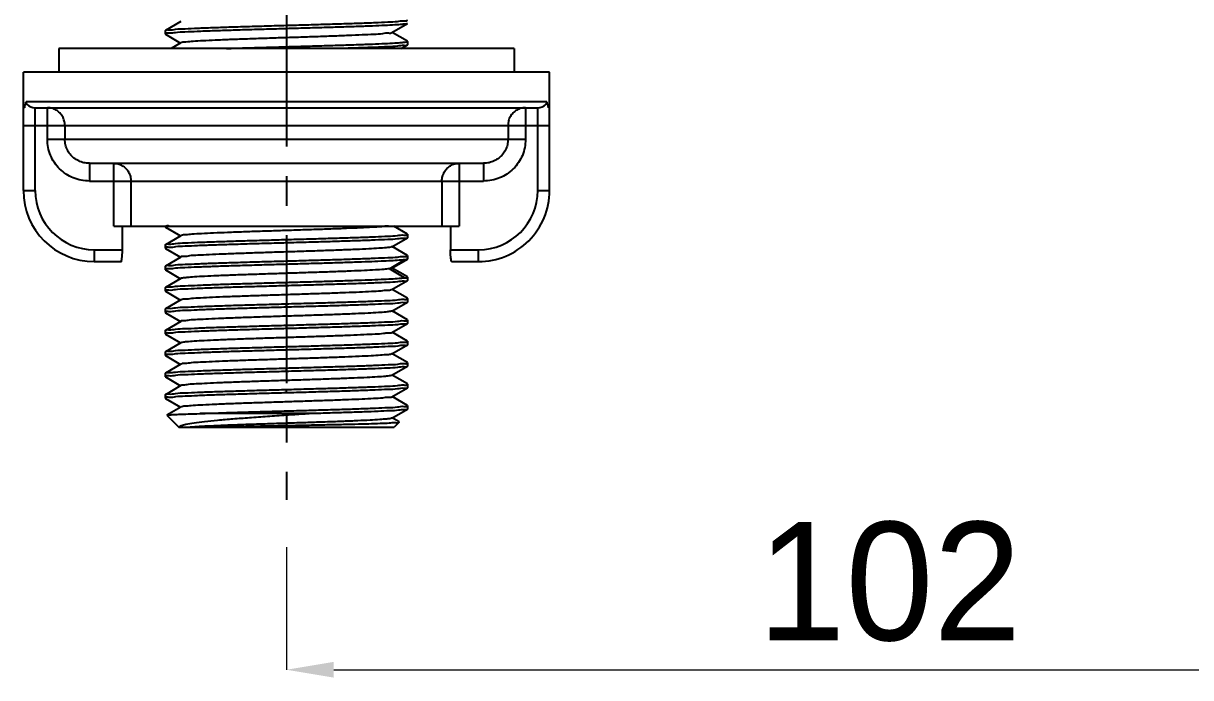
# Model space of a CAD drawing. Header units: millimetres. Extents: x 1091 to 1735, y 843 to 1297.
# Drawn here: x 1430.8 to 1529.5, y 1041.5 to 1096.8 of the extents above; entities that cross this region are included whole.
import ezdxf

# ---------------------------------------------------------------- set-up
doc = ezdxf.new("R2010")
doc.units = ezdxf.units.MM
doc.linetypes.add('CENTER', pattern=[2, 1.25, -0.25, 0.25, -0.25])
doc.layers.add('标注', color=1, linetype='Continuous')
doc.styles.add('Daelim Dimension', font='')
doc.styles.get('Daelim Dimension').set_extended_font_data('나눔고딕')
doc.dimstyles.new('DEFAULT', dxfattribs={"dimscale": 2, "dimtxt": 2, "dimasz": 2, "dimexe": 0, "dimexo": 2, "dimgap": 1, "dimtad": 1, "dimdec": 1, "dimzin": 9, "dimdsep": 46, "dimtxsty": 'Daelim Dimension', "dimcen": 0.5, "dimclrd": 252, "dimclre": 252, "dimclrt": 3, "dimadec": 1, "dimazin": 0, "dimtfac": 1, "dimtdec": 1, "dimtix": 1, "dimtmove": 0, "dimatfit": 3, "dimfxl": 1, "dimtolj": 1, "dimtzin": 1, "dimlwd": 9, "dimlwe": 9, "dimarcsym": 0})

# ---------------------------------------------------------------- blocks, each defined once
blk = doc.blocks.new('*D1')
at = {"color": 5, "lineweight": 9, "transparency": 16777216}
for p, q in [((1453.016914380864, 1052.561204477285), (1453.016914380864, 1042.197452219002)), ((1555.016914380865, 1052.561204477287), (1555.016914380865, 1042.197452219002)), ((1457.016914380864, 1042.197452219002), (1551.016914380865, 1042.197452219002))]:
    blk.add_line(p, q, dxfattribs=at)
at = {"color": 5, "transparency": 16777216}
for points in [[(1457.016914380864, 1042.864118885669), (1457.016914380864, 1041.530785552335), (1453.016914380864, 1042.197452219002)], [(1551.016914380865, 1042.864118885669), (1551.016914380865, 1041.530785552335), (1555.016914380865, 1042.197452219002)]]:
    blk.add_solid(points, dxfattribs=at)
at = {"layer": 'Defpoints', "color": 0, "transparency": 16777216}
for p in [(1453.016914380864, 1056.561204477285), (1555.016914380865, 1056.561204477287), (1555.016914380865, 1042.197452219002)]:
    blk.add_point(p, dxfattribs=at)
at = {"color": 7, "transparency": 16777216, "insert": (1504.016914380864, 1049.619483692536), "char_height": 10, "attachment_point": 5, "style": 'Daelim Dimension'}
blk.add_mtext('\\A1;102', dxfattribs=at)

msp = doc.modelspace()

# ---------------------------------------------------------------- linework, layer by layer
at = {"color": 9, "linetype": 'Continuous'}
for p, q in [((1444.098840995164, 1096.972200051361), (1442.779156412663, 1096.209196362761)), ((1461.935288129363, 1096.035058338761), (1463.254948996862, 1096.798013541861)), ((1463.266860524363, 1096.811679332361), (1463.254949297062, 1096.79779189796)), ((1442.766860525363, 1096.195359890161), (1442.779156038963, 1096.209467894961)), ((1442.766860524563, 1096.195356199761), (1442.766860524563, 1095.906681052061)), ((1442.766860524663, 1095.906682416661), (1442.778998689762, 1095.892659945261)), ((1442.778999152762, 1095.89299853906), (1444.070863087363, 1095.146084715261)), ((1453.016860524563, 1096.647783036061), (1453.016858560562, 1096.359252267261)), ((1463.254671046263, 1095.304401731761), (1461.963070485462, 1096.051122759461)), ((1444.098770103863, 1095.162221810461), (1443.279504139663, 1094.688518649861)), ((1453.016861506763, 1094.688518649861), (1453.016862559463, 1094.837782379361)), ((1462.736937078863, 1094.688518649861), (1463.254513915962, 1094.98773320786)), ((1463.266860520263, 1095.001672702161), (1463.254514181862, 1094.987540407661)), ((1463.266860515863, 1095.290344349761), (1463.254671052864, 1095.304406574061)), ((1463.266860524563, 1095.290356175661), (1463.266860524563, 1095.001681043361)), ((1442.766860524563, 1079.688518649861), (1442.766860524563, 1079.616681142361)), ((1442.766860535763, 1079.616694654461), (1442.779103367363, 1079.602599640061)), ((1442.779103791963, 1079.602908782361), (1444.070898734862, 1078.856031173361)), ((1463.254544613062, 1079.014417691361), (1462.088563991063, 1079.688518649861)), ((1463.266860524063, 1079.000353567961), (1463.254544698364, 1079.014479608061)), ((1463.266860524563, 1079.000356230161), (1463.266860524563, 1078.711681077861)), ((1442.766860534862, 1078.09536927626), (1442.779142459463, 1078.10946029036)), ((1442.766860524563, 1078.09535628606), (1442.766860524563, 1077.806681093461)), ((1444.098848604462, 1078.872193187561), (1442.779142849563, 1078.109176667861)), ((1453.016860524563, 1078.259254123861), (1453.016863276263, 1078.547783201461)), ((1461.935123107363, 1077.934825183661), (1463.254518441663, 1078.697641919761)), ((1463.266860524263, 1078.711683136561), (1463.254518578563, 1078.69754266256)), ((1442.766860524663, 1077.806682595661), (1442.778853071264, 1077.792744277861)), ((1444.098253042362, 1077.061962849661), (1442.778758423162, 1076.299118555561)), ((1442.778853101563, 1077.792766584761), (1444.070599177162, 1077.045973062461)), ((1463.254840164663, 1077.203989961261), (1461.962943327364, 1077.95091180176)), ((1463.266860524363, 1077.19035458386), (1463.254840598763, 1077.204308923961)), ((1463.266860524563, 1077.190356205161), (1463.266860524563, 1076.901682299761)), ((1442.766860524763, 1076.285354117161), (1442.778758261763, 1076.299237821861)), ((1442.766860524563, 1076.285356221061), (1442.766860524563, 1075.996681058861)), ((1453.016860524563, 1076.737784932661), (1453.016858730563, 1076.449254283861)), ((1461.720265702262, 1076.075711726361), (1463.004126868563, 1076.836467248961)), ((1461.935332211363, 1076.125101706861), (1461.720265702262, 1076.075711726361)), ((1463.004128533762, 1075.314860598961), (1461.720274827763, 1076.075611263961)), ((1461.935249480862, 1076.125053866861), (1463.254942706762, 1076.888030998561)), ((1463.254636310262, 1075.39441464106), (1461.963051831662, 1076.141129918061)), ((1463.254943036763, 1076.887787149661), (1463.004184711862, 1076.836449983761)), ((1463.266860466663, 1076.901642831861), (1463.254943036763, 1076.887787149661)), ((1442.766860525063, 1075.996683991061), (1442.778996702463, 1075.982661104461)), ((1444.098383374062, 1075.251971064261), (1442.778761430963, 1074.489042475161)), ((1442.778996703264, 1075.982661657761), (1444.070632444263, 1075.235924922061)), ((1461.935398477762, 1074.315072782961), (1463.254966461763, 1075.07796516186)), ((1463.266860462363, 1075.380331673361), (1463.254636333564, 1075.39443160986)), ((1463.266860498662, 1075.091660474161), (1463.254966682963, 1075.077801775961)), ((1463.266860524563, 1075.380354915061), (1463.266860524563, 1075.091680968261)), ((1442.766860525664, 1074.475360431461), (1442.778761164363, 1074.489239387761)), ((1442.766860524563, 1074.475356196561), (1442.766860524563, 1074.186681049061)), ((1442.766860524663, 1074.186682650861), (1442.778928860363, 1074.172700341161)), ((1442.778929315563, 1074.173034257461), (1444.070818101563, 1073.426111674061)), ((1453.016860524563, 1074.63925227356), (1453.016862249664, 1074.927777678561)), ((1463.254795366963, 1073.58433118516), (1461.963106666462, 1074.331094122061)), ((1444.098679980063, 1073.442222507861), (1442.779213560163, 1072.679357977061)), ((1453.016860524563, 1072.829254292861), (1453.016861999263, 1073.11778296476)), ((1461.934899065663, 1072.504827113161), (1463.254543922263, 1073.267806326561)), ((1463.266860519162, 1073.281671710661), (1463.254544264862, 1073.267557636261)), ((1463.266860518762, 1073.570346498761), (1463.254795372064, 1073.584334914461)), ((1463.266860524563, 1073.570356154561), (1463.266860524563, 1073.281681035861)), ((1442.766860524763, 1072.665358209861), (1442.779213363162, 1072.679500736961)), ((1442.766860524563, 1072.665356189561), (1442.766860524563, 1072.376681094061)), ((1442.766860524763, 1072.376679258261), (1442.779129421664, 1072.362584678661)), ((1442.779129461463, 1072.362613617461), (1444.070694108362, 1071.615904251761)), ((1463.254664501762, 1071.774082114261), (1461.962833089362, 1072.520979935861)), ((1444.098529602062, 1071.631999552161), (1442.778802937662, 1070.868998242961)), ((1453.016860524563, 1071.019252631961), (1453.016862904864, 1071.30778447476)), ((1461.935508700462, 1070.695070143961), (1463.254949639364, 1071.457880150161)), ((1463.266860522662, 1071.760361672661), (1463.254664951462, 1071.774410244261)), ((1463.266860523963, 1071.471684111761), (1463.254949758564, 1071.457792158761)), ((1463.266860524563, 1071.760356233961), (1463.266860524563, 1071.47168111366)), ((1442.766860524563, 1070.855355076861), (1442.778802577762, 1070.869263598561)), ((1442.766860524563, 1070.85535623226), (1442.766860524563, 1070.566681111961)), ((1442.766860525764, 1070.566676649861), (1442.778847952962, 1070.552747394161)), ((1442.778848363463, 1070.553049506261), (1444.070746081062, 1069.80613167796)), ((1463.254907493163, 1069.964226470161), (1461.963127577662, 1070.711039647561)), ((1444.098531285963, 1069.822197912061), (1442.779183490863, 1069.059414103561)), ((1453.016860524563, 1069.497783024661), (1453.016859982963, 1069.209250569561)), ((1461.935510939763, 1068.885030473461), (1463.254907196264, 1069.647811801761)), ((1463.266860430763, 1069.661720254061), (1463.254907256363, 1069.647767491161)), ((1463.266860508563, 1069.950372411061), (1463.254907552063, 1069.964269885761)), ((1463.266860524563, 1069.950356307661), (1463.266860524563, 1069.661681248061)), ((1442.766860525063, 1069.045353170661), (1442.779183395063, 1069.059483643661)), ((1442.766860524563, 1069.04535624956), (1442.766860524563, 1068.75668108116)), ((1442.766860524563, 1068.756682018261), (1442.778860942462, 1068.742739719861)), ((1442.778861349663, 1068.743039188261), (1444.070864534063, 1067.996059784161)), ((1463.254893675462, 1068.154240135561), (1461.963168217063, 1068.901022115361)), ((1463.266860431962, 1068.140395184861), (1463.254893726963, 1068.154278117561)), ((1463.266860524563, 1068.140356420561), (1463.266860524563, 1067.851681096261)), ((1442.766860524663, 1067.235354828161), (1442.779163058663, 1067.24947201426)), ((1442.766860524563, 1067.235356209961), (1442.766860524563, 1066.946681058361)), ((1444.098664005863, 1068.012134709561), (1442.779163374763, 1067.249242401161)), ((1453.016860524563, 1067.399251756061), (1453.016862068463, 1067.687788889761)), ((1461.935079882563, 1067.074930037161), (1463.254551808062, 1067.837808363861)), ((1463.266860522562, 1067.851686667261), (1463.254552147363, 1067.837561917861)), ((1442.766860525564, 1066.946676833461), (1442.779039932564, 1066.932636051961)), ((1442.779039937962, 1066.932640006961), (1444.070508915463, 1066.185995991461)), ((1444.098661950864, 1066.202274896661), (1442.779173512362, 1065.439410738761)), ((1463.254939052363, 1066.344054947361), (1461.962916479662, 1067.091026504261)), ((1463.266860524363, 1066.330357561361), (1463.254939318763, 1066.344251525361)), ((1463.266860524563, 1066.330356225161), (1463.266860524563, 1066.041681082861)), ((1442.766860528263, 1065.425348352261), (1442.779173419763, 1065.439477956561)), ((1442.766860524563, 1065.425356190561), (1442.766860524563, 1065.13668097036)), ((1453.016860524563, 1065.589250936961), (1453.016860671763, 1065.877790915661)), ((1461.935420097963, 1065.265112562761), (1463.254953280562, 1066.02799018416)), ((1463.254791644163, 1064.534031834661), (1461.962857115562, 1065.280977220561)), ((1463.266860524363, 1066.041682561661), (1463.254953546063, 1066.027794115461)), ((1442.766860551963, 1065.13665986776), (1442.779042220663, 1065.122634696961)), ((1442.779042662363, 1065.122957178461), (1444.070720619263, 1064.376149866761)), ((1444.098329568663, 1064.392113566761), (1442.911573025763, 1063.706001860361)), ((1461.935000065563, 1063.45474803976), (1463.254525451462, 1064.217638481761)), ((1463.266860500363, 1064.231661107061), (1463.254525578062, 1064.217546673261)), ((1463.266860512563, 1064.52037014586), (1463.254792059862, 1064.534336712961)), ((1463.266860524563, 1064.520356256261), (1463.266860524563, 1064.231680929861)), ((1442.908414682762, 1063.696964491661), (1443.916856212463, 1062.688522961861)), ((1442.908417195563, 1063.696961978861), (1442.911612629763, 1063.705962279161)), ((1455.113286020163, 1063.838518649861), (1445.691750700163, 1063.838518649861)), ((1462.547910238263, 1063.132729419461), (1461.963001161662, 1063.470939214661)), ((1443.917108226263, 1062.688518649861), (1462.116713009763, 1062.688518649861)), ((1462.551620647764, 1063.123278773061), (1462.116860524563, 1062.688518649861)), ((1462.551614006662, 1063.123272138061), (1462.548035734264, 1063.132854836761))]:
    msp.add_line(p, q, dxfattribs=at)
at = {"color": 7, "linetype": 'Continuous'}
for p, q in [((1433.766860524563, 1094.688518649861), (1433.766860524563, 1092.688518649861)), ((1472.266701503063, 1094.688518649861), (1433.767019545963, 1094.688518649861)), ((1472.266860524463, 1094.688518649861), (1472.266860524463, 1092.688518649861)), ((1430.766860524563, 1082.688518649861), (1430.766860524563, 1092.688518649861)), ((1475.266860524563, 1092.688518649861), (1430.766860524563, 1092.688518649861)), ((1475.266860524563, 1082.688518649861), (1475.266860524563, 1092.688518649861)), ((1475.037696559962, 1090.188480280761), (1430.996038591263, 1090.188518649861)), ((1430.766860524563, 1089.688518649861), (1430.848132550163, 1089.688518649861)), ((1430.848132550163, 1089.688518649861), (1430.848132550163, 1089.665503369761)), ((1431.766860484964, 1082.688518649861), (1431.766860524563, 1089.688518649861)), ((1431.766860524563, 1089.688518649861), (1474.266860524563, 1089.688518649861)), ((1432.800777817963, 1086.988518648761), (1432.800777784663, 1089.688518649861)), ((1473.232943231163, 1089.688518649861), (1473.232943230863, 1086.98851865786)), ((1474.266860533063, 1082.688518649861), (1474.266860524563, 1089.688518649861)), ((1475.185588495764, 1089.688518649861), (1475.266860524563, 1089.688518649861)), ((1475.185588495764, 1089.688518649861), (1475.185588492962, 1089.665503371561)), ((1430.766860524563, 1088.188518649561), (1475.266860524563, 1088.188518649861)), ((1434.280003381863, 1088.188518649561), (1434.280003381863, 1086.988528145461)), ((1471.753717702264, 1088.188518649561), (1471.753717702264, 1086.988561370261)), ((1473.232943230963, 1086.98851865786), (1432.800777817963, 1086.988518650161)), ((1436.360349923463, 1084.98851864986), (1436.360330440762, 1083.488518650161)), ((1436.360349923463, 1084.98851864986), (1469.673350612763, 1084.98851864986)), ((1438.407274630362, 1079.688518649861), (1438.407274401863, 1084.98851864986)), ((1467.626446692862, 1084.98851864986), (1467.626446418762, 1079.688518649861)), ((1469.673350612763, 1084.98851864986), (1469.673390775164, 1083.48851864986)), ((1436.360330440762, 1083.488518650561), (1469.673391011363, 1083.488518649361)), ((1439.868233219764, 1083.48851864986), (1439.868233219764, 1079.688518649861)), ((1466.165487935462, 1083.488518649561), (1466.165487935462, 1079.688518649861)), ((1430.766860524563, 1082.688518649861), (1431.766860524563, 1082.688518649861)), ((1474.266860524563, 1082.688518649861), (1475.266860524563, 1082.688518649861)), ((1438.407274630362, 1079.688518649861), (1467.626446418762, 1079.688518649861)), ((1439.146388290262, 1077.688518641061), (1439.146388290262, 1079.688518649861)), ((1466.887332758762, 1079.688518649861), (1466.887332758762, 1077.688518634461)), ((1436.766860524563, 1077.688518649861), (1436.766860524563, 1076.688518649861)), ((1436.766860524563, 1077.688518641061), (1439.146388290262, 1077.688518641061)), ((1466.887332758762, 1077.688518634461), (1469.266860524563, 1077.688518610361)), ((1469.266860524563, 1076.688518649861), (1469.266860524563, 1077.688518649861)), ((1436.766860524563, 1076.688518649861), (1439.045819045763, 1076.688518649861)), ((1466.987902003264, 1076.688518649861), (1469.266860524363, 1076.688518649861))]:
    msp.add_line(p, q, dxfattribs=at)
for centre, radius, start, end in [((1431.468716783263, 1090.188946016461), 0.4726832849, 180.0518033113685, 204.6596689192069), ((1431.766860524563, 1090.688518649861), 1, 227.1125725256629, 270), ((1474.266860524563, 1090.688518649861), 1, 270, 312.8874274743371), ((1471.477639552762, 1089.332922837161), 3.6614152928, 11.1262908489863, 13.51313724473301), ((1432.885899674263, 1090.280070810561), 2.1284238279, 196.1366805329592, 196.7827150877039), ((1433.858086283762, 1089.312939926961), 3.0305317123, 172.9095004391953, 173.3192437932184), ((1472.169922492963, 1089.31227232616), 3.0362828641, 6.6807282783591, 7.089695096805616), ((1473.148835034462, 1090.27977185586), 2.1273670161, 343.2171107694216, 343.8634662571608), ((1436.766860524563, 1082.688518649861), 6, 180, 270), ((1436.766860524563, 1082.688518649861), 5.0000000395, 180, 270), ((1469.266860524563, 1082.688518649861), 6, 269.9999999989578, 0), ((1469.266860524563, 1082.688518649861), 5.0000000395, 270, 0)]:
    msp.add_arc(centre, radius, start, end, dxfattribs=at)
at = {"color": 9, "linetype": 'Continuous'}
for points, start_tangent, end_tangent in [([(1453.016860524563, 1096.647783036061), (1454.692737070163, 1096.695170751761), (1456.327856616962, 1096.742608210561), (1457.872682694263, 1096.790028672061), (1459.277581206662, 1096.837139105561), (1460.524913692162, 1096.884643285061), (1461.581895713163, 1096.932829468461), (1462.398284182063, 1096.980910392461), (1462.948205954362, 1097.028337965461), (1463.230291898562, 1097.076014747461), (1463.233759501163, 1097.101210516261)], (0.9995999554274702, 0.02828301803909574), (0.02625108097480098, 0.9996553809926971)), ([(1463.252433001163, 1096.802258805461), (1463.156426713463, 1096.769356124961), (1462.796155616963, 1096.72404131536), (1462.189837417663, 1096.678438868861), (1461.353406331563, 1096.632801557461), (1460.301000712363, 1096.586876792161), (1459.075341743362, 1096.541353233961), (1457.706149617062, 1096.496063931361), (1456.203159755663, 1096.450239422261), (1454.627873659363, 1096.404644991261), (1453.016860524563, 1096.359252267261)], (-0.8712702881596839, -0.490803509533236), (-0.9996123107870132, -0.0278429187235792)), ([(1453.016858560562, 1096.359252267261), (1451.331039664763, 1096.311589462361), (1449.685153224863, 1096.263810427361), (1448.137016596963, 1096.216242635161), (1446.733090667163, 1096.169078698661), (1445.477714072163, 1096.121107368961), (1444.431318805964, 1096.073155618561), (1443.626578893963, 1096.025507552061), (1443.080191979463, 1095.978092505061), (1442.801817313562, 1095.930479568161), (1442.799686645563, 1095.907142035461)], (-0.9996123077092945, -0.02784302921915707), (0.01400024475298491, -0.9999019917706219)), ([(1442.800700150763, 1096.206674146961), (1442.803204325562, 1096.219622544061), (1443.084702884163, 1096.267282571361), (1443.633181660463, 1096.31464447786), (1444.442101498563, 1096.362384833561), (1445.495512947463, 1096.410519713061), (1446.747140295263, 1096.45825376946), (1448.154271902863, 1096.505467202761), (1449.699117657362, 1096.552906077761), (1451.338142433563, 1096.60045818156), (1453.016860524563, 1096.647783036061)], (0.1285989689519353, 0.9916966800309958), (0.9995999554274609, 0.0282830180394176)), ([(1461.918972130162, 1096.036369362961), (1461.917747170662, 1096.026965351261), (1461.660394849763, 1095.977606574961), (1461.150687245362, 1095.92833762486), (1460.396689180463, 1095.87866771376), (1459.423697934662, 1095.828980545561), (1458.263039546063, 1095.779408627361), (1456.953093231462, 1095.730022624761), (1455.531770671663, 1095.680787658561), (1454.039721854464, 1095.631626123361), (1452.517782754463, 1095.582461415861), (1451.007965736263, 1095.53322260496), (1449.552938659062, 1095.48384200166), (1448.201427969563, 1095.434549480061), (1446.991646148662, 1095.385294639261), (1445.949711228762, 1095.335625651261), (1445.118215515864, 1095.286035518161), (1444.520825307963, 1095.236450445161), (1444.175038079563, 1095.187164600461), (1444.104592199262, 1095.15347918416)], (-0.0768019079191324, -0.9970463715093603), (-0.8300974966520804, -0.5576182798760723)), ([(1447.947042521364, 1094.688685242661), (1448.150262637962, 1094.695339300761), (1449.695930534262, 1094.742811085361), (1451.336055432462, 1094.79039923146), (1453.016860524563, 1094.837782379361)], (0.9994556165307606, 0.03299197758724084), (0.9995982617876016, 0.02834281269044595)), ([(1453.016862559463, 1094.837782379361), (1454.623879017763, 1094.883209168661), (1456.195731130263, 1094.928693854461), (1457.698448430262, 1094.97449613666), (1459.070891545463, 1095.019873135361), (1460.294775478263, 1095.065303422961), (1461.348150349862, 1095.11122279856), (1462.187783758763, 1095.156984684861), (1462.796351775063, 1095.202734942961), (1463.156465192363, 1095.248038804761), (1463.265363373862, 1095.291214786861)], (0.9995982585416301, 0.02834292716958886), (0.5026228955956497, 0.8645057691091742)), ([(1463.233436839464, 1094.989776840761), (1463.231432434164, 1094.977722833461), (1462.950120807563, 1094.929880432761), (1462.400929407163, 1094.882420011061), (1461.587979460662, 1094.834465849561), (1460.533189366362, 1094.786310086961), (1459.280267954163, 1094.738559241561), (1457.874599241862, 1094.691415360161), (1457.780257284863, 1094.688368497261)], (-0.1055137274940148, -0.9944178464359532), (-0.9994833640748277, -0.0321403941740833)), ([(1443.084434662663, 1079.688781205961), (1442.803366295664, 1079.641001618161), (1442.799971124562, 1079.61589367016)], (-0.9951828371756257, 0.09803632281492543), (-0.02418410680966837, -0.9997075217171363)), ([(1461.650264756262, 1079.677994991661), (1461.605432780463, 1079.680860428661), (1461.060905259362, 1079.631520997961), (1460.279993671063, 1079.582086015461), (1459.283989114763, 1079.532594113461), (1458.103250766564, 1079.483087127661), (1456.773692510563, 1079.433614161861), (1455.335938595962, 1079.384227259261), (1453.834102324863, 1079.334957864261), (1452.310302310563, 1079.285756154761), (1450.806937750163, 1079.236549705761), (1449.376213139763, 1079.187629428361), (1448.044994145462, 1079.13852227686), (1446.846507143964, 1079.088882668761), (1445.829486453163, 1079.03920180456), (1445.026537364763, 1078.989551190761), (1444.465265496963, 1078.94046882876), (1444.151582418562, 1078.89141053906), (1444.109824298162, 1078.86055654246)], (-0.9976703488763973, 0.0682193152475727), (-0.7262916950601832, -0.6873866260603314)), ([(1453.016863276263, 1078.547783201461), (1454.699372503662, 1078.595359362561), (1456.340739780664, 1078.642991066161), (1457.885268120662, 1078.690430426761), (1459.288741492662, 1078.737535527561), (1460.542261864962, 1078.785360479461), (1461.595524057664, 1078.833528024961), (1462.403267952162, 1078.881258652961), (1462.950171839664, 1078.928561217861), (1463.230914055662, 1078.976222960061), (1463.233937112963, 1079.000801191461)], (0.999600417141635, 0.0282666950715748), (0.01359464554619917, 0.9999075885362975)), ([(1453.016860524563, 1078.259254123861), (1451.337749718162, 1078.211773075461), (1449.698817145263, 1078.164220528661), (1448.155171482363, 1078.116821142161), (1446.751108162563, 1078.069719437161), (1445.501959964363, 1078.02211130546), (1444.446197002163, 1077.97391970736), (1443.632522980762, 1077.925923235661), (1443.084636559762, 1077.878599748961), (1442.802956726263, 1077.830864708061), (1442.799911983163, 1077.806215898061)], (-0.9995979716719374, -0.0283530426823815), (-0.01411892584572833, -0.9999003229987291)), ([(1442.800533982763, 1078.107343500461), (1442.802449753962, 1078.119369353461), (1443.082575633063, 1078.167039831561), (1443.630940425362, 1078.214487970261), (1444.446944354063, 1078.26263307396), (1445.504758313163, 1078.310901910961), (1446.754439204563, 1078.35851306836), (1448.161102451164, 1078.405685139861), (1449.706981086863, 1078.453139525261), (1451.342805764663, 1078.500591463261), (1453.016860524563, 1078.547783201461)], (0.09847365762312758, 0.9951396579145678), (0.9996004215195675, 0.02826654025350527)), ([(1463.233304817064, 1078.699528792761), (1463.231502786662, 1078.687746266761), (1462.950908823762, 1078.639970224061), (1462.403229025263, 1078.592580937161), (1461.588689176962, 1078.544502152861), (1460.531910895162, 1078.49625704236), (1459.283152014662, 1078.448661781461), (1457.875961469962, 1078.401458996461), (1456.330668352662, 1078.354013587461), (1454.692534407462, 1078.306493748861), (1453.016860524563, 1078.259254123861)], (-0.09321695512161197, -0.995645820198054), (-0.9995979716721336, -0.02835304267546309)), ([(1461.932952720362, 1077.938908653661), (1461.833350803563, 1077.904593779161), (1461.460463779763, 1077.855355947261), (1460.843411741563, 1077.806191195561), (1459.991253503863, 1077.756673779161), (1458.933092959363, 1077.707106104261), (1457.699710205963, 1077.657539381061), (1456.332791828663, 1077.60812934256), (1454.875594456763, 1077.558951232961), (1453.350598488563, 1077.50933417626), (1451.814715217164, 1077.459677454261), (1450.316397512462, 1077.410090708161), (1448.900378410162, 1077.360596088761), (1447.605747274663, 1077.311096356061), (1446.472868393162, 1077.261734829261), (1445.530826137563, 1077.212280745261), (1444.805316210164, 1077.162599589961), (1444.324694803863, 1077.112995325061), (1444.100649206862, 1077.063385437861), (1444.100805413863, 1077.062927719161)], (-0.8731382789887608, -0.4874726102711258), (0.3286585660764612, -0.9444488058886857)), ([(1453.016860524563, 1076.737784932661), (1454.695808949863, 1076.78524953036), (1456.334704889362, 1076.832816235161), (1457.878453794062, 1076.880211507761), (1459.282533776362, 1076.927315340861), (1460.531497712163, 1076.97491507726), (1461.587312833264, 1077.023106769861), (1462.401171262863, 1077.071112188461), (1462.949112019563, 1077.118440689861), (1463.230773823263, 1077.166175774161), (1463.233806958463, 1077.190809980061)], (0.9996125070975382, 0.02783586991947572), (0.01377621406786737, 0.9999051034603015)), ([(1453.016858730563, 1076.449254283861), (1451.333349452863, 1076.401647858861), (1449.690754782863, 1076.353980969361), (1448.145524593062, 1076.306513069361), (1446.742149405763, 1076.259401264861), (1445.487669160264, 1076.21151982946), (1444.435693882664, 1076.163380681061), (1443.629636638163, 1076.115721573161), (1443.082930039463, 1076.068405509261), (1442.802664814564, 1076.020766498261), (1442.799747869963, 1075.99633940796)], (-0.9995979450339476, -0.02835398179990496), (-0.01047710427453076, -0.999945113636754)), ([(1442.800401089163, 1076.297244364561), (1442.802239852862, 1076.309298342261), (1443.082870923362, 1076.357073776561), (1443.630523582063, 1076.404458569361), (1444.444911361362, 1076.452528972461), (1445.501636616063, 1076.500773100061), (1446.750508782462, 1076.548373123661), (1448.157733626463, 1076.595579051061), (1449.702937372763, 1076.64301474996), (1451.341079430363, 1076.690551249061), (1453.016860524563, 1076.737784932661)], (0.09171882778588891, 0.9957849449703396), (0.9996125070975929, 0.02783586991752118)), ([(1461.720273710863, 1076.075711750261), (1461.249631434162, 1076.026360530861), (1460.536745460063, 1075.976894144361), (1459.604316791063, 1075.927536674561), (1458.486691791762, 1075.878465998361), (1457.197244686263, 1075.828925383261), (1455.786002656663, 1075.779422564761), (1454.291760470163, 1075.729879008861), (1452.765587954263, 1075.680520242661), (1451.249700269263, 1075.631251293861), (1449.773563916764, 1075.581581374661), (1448.393288603963, 1075.531894208761), (1447.152973789863, 1075.482322292361), (1446.089186584264, 1075.432936287561), (1445.231404535163, 1075.383701315861), (1444.600442169263, 1075.334539774861), (1444.214909144162, 1075.285375063761), (1444.098814432363, 1075.250932856761)], (-0.9899175536904548, -0.1416447559760173), (-0.8815854564332639, -0.4720244517028264)), ([(1463.004184711862, 1076.836449983761), (1462.550222276362, 1076.793326780261), (1461.883156111163, 1076.750257006461), (1461.018956632362, 1076.707228259161), (1459.967530712363, 1076.663848621761), (1458.777347044862, 1076.621101498661), (1457.456937418262, 1076.578242504761), (1456.036525666962, 1076.535322188861), (1454.545685289263, 1076.492313008961), (1453.016860524563, 1076.449254283861)], (-0.9924298156128448, -0.1228131144571091), (-0.9995979478967736, -0.02835388087298263)), ([(1463.233024174664, 1075.080629846761), (1463.230460359263, 1075.067395918461), (1462.948899486364, 1075.019741646761), (1462.398480242864, 1074.972248909361), (1461.582601039463, 1074.92419040086), (1460.525027628862, 1074.87597291656), (1459.272923524862, 1074.828298861361), (1457.867651574963, 1074.781192154461), (1456.320457792362, 1074.733715894761), (1454.689723434363, 1074.686402970361), (1453.016860524563, 1074.63925227356)], (-0.1278281495082696, -0.9917963320124205), (-0.9996127465528912, -0.02782726952083471)), ([(1453.016862249664, 1074.927777678561), (1454.548781744362, 1074.971067583061), (1456.040167446262, 1075.014110401461), (1457.458469598963, 1075.056963192561), (1458.781344559463, 1075.099912907961), (1459.971459719663, 1075.142674652161), (1461.020728668363, 1075.185980354461), (1461.885660999363, 1075.229079887461), (1462.551688411063, 1075.272104269661), (1463.004186183863, 1075.314878068561)], (0.9996125965333726, 0.02783265800833325), (0.9921378704433348, 0.1251496944948923)), ([(1463.004186183863, 1075.314878068561), (1463.245592048362, 1075.361791626061), (1463.242831595764, 1075.370285524161)], (0.9924297641021137, 0.122813530704981), (-0.3857314225778159, 0.92261111506208)), ([(1453.016860524563, 1074.63925227356), (1451.331142722663, 1074.591592584061), (1449.685428938662, 1074.543818512861), (1448.137436384262, 1074.496256087061), (1446.733534675662, 1074.44909448296), (1445.478049481163, 1074.401121301561), (1444.431156953664, 1074.353147273461), (1443.626700400063, 1074.305516057961), (1443.080354314463, 1074.258111116761), (1442.801875008663, 1074.21049920406), (1442.799689424162, 1074.187083780761)], (-0.9996127465527755, -0.02782726952499634), (0.01221789202314542, -0.9999253587715989)), ([(1442.800687993563, 1074.486371279261), (1442.803288876763, 1074.49965075506), (1443.084840030263, 1074.547298171261), (1443.633508502964, 1074.594667329461), (1444.441865981163, 1074.642372749461), (1445.494646709463, 1074.690483868961), (1446.746453224262, 1074.738229151761), (1448.153526273363, 1074.785444741561), (1449.698462078662, 1074.832881836661), (1451.337757053263, 1074.88045665656), (1453.016860524563, 1074.927777678561)], (0.1296987739010864, 0.9915534418520038), (0.9996125992359607, 0.02783256094445239)), ([(1461.924107617263, 1074.326945738061), (1461.884084060262, 1074.29635649886), (1461.571968905063, 1074.247082051361), (1461.007503550463, 1074.19765578126), (1460.209897271863, 1074.148298570261), (1459.203902955563, 1074.09903927396), (1458.019158481663, 1074.049858595161), (1456.689547055262, 1074.00068324816), (1455.250647060464, 1073.951438062661), (1453.743332195363, 1073.90207691556), (1452.210839530962, 1073.852592155861), (1450.702047208962, 1073.803111248661), (1449.267296315663, 1073.753829104161), (1447.935915630263, 1073.704322787761), (1446.753477343263, 1073.654767770161), (1445.757321468963, 1073.605298325861), (1444.976780516763, 1073.555990301961), (1444.434803025164, 1073.507049572461), (1444.137419902463, 1073.457583508361), (1444.114443789963, 1073.431117760961)], (-0.7161025853115269, -0.6979950481988731), (-0.5751095502896773, -0.8180764054570973)), ([(1442.800661893363, 1072.676637730561), (1442.803226879263, 1072.689630048561), (1443.084392106962, 1072.737247178161), (1443.634253574362, 1072.784719493261), (1444.442499159164, 1072.832405140861), (1445.491039679764, 1072.880334735361), (1446.743264498563, 1072.92811590266), (1448.150617263163, 1072.97535058306), (1449.696183484064, 1073.022818729961), (1451.336179417663, 1073.070402511761), (1453.016860524563, 1073.11778296476)], (0.13230912835143, 0.9912085020594229), (0.9995977660330791, 0.02836029163597406)), ([(1463.233388716564, 1073.26988972946), (1463.231300438563, 1073.257678206061), (1462.949842756463, 1073.209848776561), (1462.400387908162, 1073.16238217816), (1461.587028740263, 1073.114417131461), (1460.531859653563, 1073.066255126661), (1459.278949795163, 1073.01851246856), (1457.873395685363, 1072.971376832261), (1456.330182781162, 1072.923999749861), (1454.694971833063, 1072.876562122461), (1453.016860524563, 1072.829254292861)], (-0.1095717952779674, -0.9939788839203595), (-0.9995992333385543, -0.02830852714244387)), ([(1453.016861999263, 1073.11778296476), (1454.689432289164, 1073.165078327661), (1456.318382484763, 1073.21232608736), (1457.864339357363, 1073.25976251556), (1459.269834292963, 1073.306864214861), (1460.517719890864, 1073.354346477361), (1461.575624619963, 1073.402508882661), (1462.393504148063, 1073.450577358861), (1462.946347256964, 1073.498127112361), (1463.229995602763, 1073.545916482561), (1463.233921424964, 1073.571642818861)], (0.9995977636792049, 0.02836037460141075), (0.03932461986210397, 0.9992264879759248)), ([(1453.016860524563, 1072.829254292861), (1451.331071059563, 1072.781583845461), (1449.684689037163, 1072.733800233661), (1448.136480317063, 1072.686224297161), (1446.732869157964, 1072.639071125361), (1445.479661939363, 1072.591187859361), (1444.435481989763, 1072.543369937861), (1443.626484157563, 1072.495500962761), (1443.079477741763, 1072.44801044726), (1442.801469044263, 1072.400360697261), (1442.799680442463, 1072.377511647561)], (-0.9995992333387352, -0.0283085271360547), (0.02535416893955936, -0.9996785313876578)), ([(1461.934971953964, 1072.505132655861), (1461.814077440463, 1072.470891871961), (1461.425148502663, 1072.421971585261), (1460.792331306363, 1072.372864446561), (1459.922990166864, 1072.323224845861), (1458.848503820363, 1072.273543989161), (1457.601708195863, 1072.223893380961), (1456.235365446862, 1072.17481101366), (1454.776809124963, 1072.125752728761), (1453.261207691963, 1072.076505517361), (1451.737826040964, 1072.027232264861), (1450.250669647963, 1071.977919528761), (1448.842962740063, 1071.928566029561), (1447.557834080664, 1071.879207429361), (1446.437840042563, 1071.830126645461), (1445.502510654363, 1071.78066628846), (1444.786845855363, 1071.731125693761), (1444.314007723163, 1071.681579190961), (1444.098437461363, 1071.632138484961)], (-0.8823172177902335, -0.4706552105213556), (0.3649255392919279, -0.9310367075322518)), ([(1442.800462625662, 1070.866791099461), (1442.802703454463, 1070.879454696661), (1443.083108668963, 1070.927100838161), (1443.633284839563, 1070.97465182296), (1444.444882669762, 1071.02252757406), (1445.489745215963, 1071.070281176161), (1446.739046651962, 1071.117965691361), (1448.146099988864, 1071.165207368561), (1449.692868581663, 1071.212716881261), (1451.334504718463, 1071.260361018861), (1453.016860524563, 1071.30778447476)], (0.1134137013232951, 0.9935478510631235), (0.9996113917285839, 0.02787589507878833)), ([(1463.233800259164, 1071.459231081861), (1463.232401056862, 1071.448052794261), (1462.952282782263, 1071.400127120661), (1462.404922777963, 1071.352699323761), (1461.594100124963, 1071.304779789461), (1460.541119975263, 1071.256638076761), (1459.288554352762, 1071.208853835261), (1457.882122003064, 1071.161653976461), (1456.342780872162, 1071.114378915961), (1454.700719482563, 1071.066716711961), (1453.016860524563, 1071.019252631961)], (-0.06787887908466321, -0.9976935690752996), (-0.999611988114312, -0.02785450085987795)), ([(1453.016862904864, 1071.30778447476), (1454.693553404064, 1071.35518584596), (1456.328360101162, 1071.402627420461), (1457.872398651963, 1071.45001815776), (1459.279294643463, 1071.49720017756), (1460.528348500964, 1071.544785106861), (1461.583228806262, 1071.59289768986), (1462.397434725962, 1071.640851249061), (1462.948334152162, 1071.688352287561), (1463.231185082662, 1071.736314482261), (1463.234065893662, 1071.760692305561)], (0.9996113879938063, 0.02787602900515257), (0.01008141244680011, 0.9999491812702671)), ([(1453.016860524563, 1071.019252631961), (1451.334122933263, 1070.971679058661), (1449.688869155563, 1070.923919961461), (1448.140344765963, 1070.876349163461), (1446.736496894263, 1070.829199786361), (1445.487835808662, 1070.781526802961), (1444.439552060663, 1070.733579003861), (1443.626881980162, 1070.685528730561), (1443.079447148462, 1070.638006948061), (1442.801303461263, 1070.590303943861), (1442.799700132563, 1070.567717765261)], (-0.9996119881143455, -0.02785450085867264), (0.03168712135830813, -0.999497837086216)), ([(1461.933494717963, 1070.694364763161), (1461.710788193462, 1070.64443289786), (1461.232772630262, 1070.594938276561), (1460.511919110364, 1070.545438543161), (1459.574033761362, 1070.496077019461), (1458.441111538062, 1070.446622932161), (1457.142942884063, 1070.396941778861), (1455.724425477163, 1070.347337512061), (1454.225631135763, 1070.297727618661), (1452.705231442663, 1070.24856898586), (1451.189722364062, 1070.199279797461), (1449.720270524463, 1070.149733831261), (1448.349960028363, 1070.100254814961), (1447.119150014163, 1070.050883712061), (1446.063953524862, 1070.001625704061), (1445.211482424763, 1069.95241316676), (1444.586733487263, 1069.903169132161), (1444.206567379063, 1069.85383103286), (1444.100047879863, 1069.819199329061)], (0.3461617916939756, -0.9381748312394746), (-0.8773254463813975, -0.4798958857207274)), ([(1453.016859982963, 1069.209250569561), (1451.338873847264, 1069.161814145761), (1449.697013161163, 1069.114162142861), (1448.149960625463, 1069.066656224461), (1446.746249003963, 1069.019546421161), (1445.501252180163, 1068.97208208856), (1444.446707206163, 1068.923945912261), (1443.631576802663, 1068.875857169461), (1443.082929149663, 1068.828405230961), (1442.802397752962, 1068.780676575261), (1442.799881368262, 1068.75674153706)], (-0.9996113596181394, -0.02787704651456083), (0.0018024562159214, -0.9999983755744755)), ([(1442.800313390962, 1069.057316165361), (1442.802265676462, 1069.069306977561), (1443.081961402862, 1069.116969889561), (1443.631282643862, 1069.164511790761), (1444.445446049463, 1069.212556583261), (1445.493714748963, 1069.260445401961), (1446.739608058263, 1069.307985772861), (1448.147094075762, 1069.355238229561), (1449.695612351662, 1069.402801466461), (1451.337824453463, 1069.450449929461), (1453.016860524563, 1069.497783024661)], (0.1020428055877206, 0.9947800087596185), (0.9995984738543, 0.02833533250474186)), ([(1453.016860524563, 1069.497783024661), (1454.699258248063, 1069.545357634361), (1456.342665673762, 1069.593047827861), (1457.884420377862, 1069.640403248461), (1459.292265758163, 1069.687660715661), (1460.542307309862, 1069.735362336261), (1461.593890916763, 1069.783444193461), (1462.403717333263, 1069.831290112161), (1462.951196528263, 1069.87867816046), (1463.232219298863, 1069.926665713161), (1463.234037075862, 1069.949588026361)], (0.999598473854219, 0.02833533250760245), (-0.02389027566640562, 0.9997145866338968)), ([(1463.237763550163, 1069.645556225161), (1463.238264847063, 1069.640157919061), (1462.968046417963, 1069.59195190736), (1462.426513526363, 1069.544220295261), (1461.620685350562, 1069.49614931506), (1460.570902101662, 1069.447873615561), (1459.322258040363, 1069.400053265361), (1457.911314661163, 1069.352587235361), (1456.358528642163, 1069.304846606261), (1454.706018200962, 1069.256867956061), (1453.016860524563, 1069.209250569561)], (0.1279243831578205, -0.9917839241456231), (-0.9996113604678185, -0.02787701604686224)), ([(1461.924967728462, 1068.896909102961), (1461.880333115763, 1068.865330391961), (1461.558723749163, 1068.81562312096), (1460.983546575862, 1068.765924481861), (1460.173991983663, 1068.716356314661), (1459.158060258963, 1068.666989784161), (1457.965401940862, 1068.617768454561), (1456.630932624962, 1068.568609723361), (1455.190815569063, 1068.519442686161), (1453.686220263463, 1068.470227227661), (1452.161981944762, 1068.421005771561), (1450.668140793162, 1068.371974801761), (1449.235128512164, 1068.322682978861), (1447.907207852962, 1068.273189829461), (1446.729439910963, 1068.223678786161), (1445.737786539863, 1068.174207087861), (1444.964635232163, 1068.125091026761), (1444.422735102363, 1068.075627295661), (1444.132464858963, 1068.026081802261), (1444.115785505662, 1068.002347345961)], (-0.7379139875586997, -0.6748947673268916), (-0.4963377185623232, -0.8681295232465881)), ([(1453.016862068463, 1067.687788889761), (1454.705257079063, 1067.735528938961), (1456.358485094462, 1067.783517672661), (1457.912473655664, 1067.83130016736), (1459.324038559663, 1067.878791784061), (1460.570966418463, 1067.926551418561), (1461.619074345262, 1067.974741160961), (1462.425068032964, 1068.022793030161), (1462.967339294662, 1068.070544140861), (1463.238237577963, 1068.118822834161), (1463.236063624162, 1068.133243298761)], (0.9995983302466829, 0.02834039816310798), (-0.2262085527394507, 0.9740788934514099)), ([(1453.016860524563, 1067.399251756061), (1451.338719945462, 1067.351801321361), (1449.699150605663, 1067.304230115161), (1448.155025560863, 1067.256816464661), (1446.750861549762, 1067.209710779161), (1445.503124847262, 1067.162159343661), (1444.448378800363, 1067.114031426261), (1443.634310998662, 1067.066048260961), (1443.085495878564, 1067.018697308961), (1442.803022223262, 1066.97088661916), (1442.799974615263, 1066.946208169461)], (-0.9995988586330716, -0.02832175523269295), (-0.01415159176521809, -0.999899861211367)), ([(1442.800284133263, 1067.24764209056), (1442.801963360163, 1067.25920451716), (1443.081783306162, 1067.306949577461), (1443.630460542963, 1067.354454198161), (1444.446139916462, 1067.402592026261), (1445.500702104363, 1067.450734460761), (1446.744315171263, 1067.498153164661), (1448.151364688663, 1067.545374320161), (1449.700093544863, 1067.592935477261), (1451.341458444063, 1067.640551797061), (1453.016860524563, 1067.687788889761)], (0.0863163474277138, 0.9962677793478711), (0.9995983327094549, 0.02834031129818743)), ([(1463.233366399963, 1067.839354451161), (1463.231717007363, 1067.827818939061), (1462.951090594062, 1067.779991082461), (1462.402732784363, 1067.732546057261), (1461.587301410063, 1067.684431106361), (1460.530810214562, 1067.636211635061), (1459.283124370464, 1067.58866072286), (1457.876212872262, 1067.541467038261), (1456.330642915263, 1067.494013244961), (1454.692070375764, 1067.446479684761), (1453.016860524563, 1067.399251756061)], (-0.0843090959810928, -0.9964396501217978), (-0.9995988586330083, -0.02832175523492392)), ([(1461.936914699263, 1067.071663631761), (1461.795349704563, 1067.037522005361), (1461.382498194563, 1066.987969340061), (1460.722865226563, 1066.938369396861), (1459.834726527064, 1066.88877655426), (1458.749774476164, 1066.839361055461), (1457.501286532562, 1066.79013239396), (1456.109664256062, 1066.740473325761), (1454.625626859362, 1066.690785156761), (1453.096497833763, 1066.641189726161), (1451.568516217263, 1066.591702839461), (1450.082833690063, 1066.542205975461), (1448.686830134664, 1066.492836146361), (1447.415228431164, 1066.443347318961), (1446.303761601562, 1066.393654182761), (1445.393623535663, 1066.344044055961), (1444.708767931662, 1066.294473789261), (1444.272629491362, 1066.245338403861), (1444.090960000563, 1066.208197851561)], (-0.872560155661829, -0.4885066783078867), (-0.610090964496731, -0.7923313795625215)), ([(1453.016860671763, 1065.877790915661), (1454.694783757562, 1065.925227889561), (1456.334204401562, 1065.972797250861), (1457.878563086564, 1066.020216340461), (1459.282584434262, 1066.067316823761), (1460.529940359963, 1066.114850841061), (1461.585033156663, 1066.162990045861), (1462.399531045863, 1066.210997483661), (1462.948350139562, 1066.258354195961), (1463.230673698662, 1066.306142252361), (1463.233750826662, 1066.330854974461)], (0.9996017090664469, 0.028220971482903), (0.01502148939563614, 0.999887171062984)), ([(1453.016860524563, 1065.589250936961), (1451.336006232062, 1065.541733497661), (1449.693815498663, 1065.494066549061), (1448.150967279463, 1065.446688487361), (1446.744961639164, 1065.39950099916), (1445.495519452062, 1065.351844872561), (1444.442820952463, 1065.303746579661), (1443.631578136963, 1065.255857345461), (1443.083736373362, 1065.208497229361), (1442.802007032663, 1065.160544048861), (1442.799913364062, 1065.137161635361)], (-0.999612050475707, -0.02785226281207495), (0.01517903423972966, -0.9998847918233127)), ([(1442.800349382163, 1065.437716208461), (1442.801974050364, 1065.449208154761), (1443.082776108763, 1065.497062840061), (1443.631211149062, 1065.544506831261), (1444.446362479762, 1065.592603264361), (1445.502679778563, 1065.640816106561), (1446.750868284663, 1065.688386196161), (1448.157563215263, 1065.735572339061), (1449.702585705363, 1065.783008289761), (1451.341200851662, 1065.830546951061), (1453.016860524563, 1065.877790915661)], (0.08290922153944685, 0.9965571037244795), (0.9996017093005145, 0.0282209631921002)), ([(1461.918417430562, 1065.267452140961), (1461.916285931463, 1065.256416345061), (1461.655480099663, 1065.207024199361), (1461.142782599363, 1065.15776743976), (1460.388048344962, 1065.108222410161), (1459.414832576763, 1065.058620401261), (1458.254547473663, 1065.009121073961), (1456.945612036362, 1064.959805660961), (1455.531831623662, 1064.910841883361), (1454.037843400963, 1064.86161788236), (1452.508545052363, 1064.812216516661), (1450.995033007162, 1064.762848347061), (1449.543791327663, 1064.713576313061), (1448.195275280762, 1064.664369604061), (1446.986819499663, 1064.615138797961), (1445.951915915462, 1064.565800651161), (1445.121651013063, 1064.516329322161), (1444.522857303363, 1064.466728296961), (1444.175385515263, 1064.41731339836), (1444.104221784962, 1064.383352710561)], (-0.1327252895663322, -0.9911528628367742), (-0.8291141578738213, -0.5590793442912947)), ([(1463.233477116562, 1066.029615140061), (1463.231777904762, 1066.017839665561), (1462.952093905263, 1065.970105576961), (1462.403403313763, 1065.922593075761), (1461.587786500564, 1065.874455781161), (1460.533813202962, 1065.826335675961), (1459.290478552064, 1065.77892248316), (1457.883380667362, 1065.731694294861), (1456.334296324563, 1065.684126679961), (1454.692534474363, 1065.636483332861), (1453.016860524563, 1065.589250936961)], (-0.08448859851593472, -0.9964244460674444), (-0.9996120504758679, -0.02785226280629718)), ([(1453.016860524563, 1064.067766468561), (1454.704053049863, 1064.115487485461), (1456.348614075963, 1064.16322792036), (1457.897395949063, 1064.210816670261), (1459.303364806763, 1064.25805585636), (1460.558216935764, 1064.306021753361), (1461.601981037063, 1064.353859902061), (1462.407011718263, 1064.401520496361), (1462.955502409164, 1064.449171393961), (1463.233152472163, 1064.49698735216), (1463.234401480063, 1064.518948193361)], (0.9996110473506087, 0.0278882415117756), (-0.04376562991743198, 0.9990418257700379)), ([(1463.246481943962, 1064.214771870061), (1463.246845501264, 1064.213675293561), (1463.006934721663, 1064.166668051361), (1462.505948810363, 1064.119984012861), (1461.752952247563, 1064.073119375961), (1460.765623564262, 1064.026099090561), (1459.584912980863, 1063.97954021126), (1458.228023252562, 1063.932818832761), (1456.718156153763, 1063.885607455361), (1455.113286020163, 1063.838518649861)], (0.3261100297489614, -0.9453318192556155), (-0.99959442059615, -0.02847796188366074)), ([(1442.914518354762, 1063.700654810061), (1443.001268147263, 1063.725359299461), (1443.335010416263, 1063.753553051561), (1443.905679657862, 1063.781964815561), (1444.693149054262, 1063.810126499561), (1445.691750700163, 1063.838518649861)], (0.8771482154110883, 0.4802197499074178), (0.99966283488115, 0.02596568037588143)), ([(1453.016860524563, 1063.698128618161), (1451.407921182662, 1063.587967917261), (1449.885443824463, 1063.478519592661), (1448.486601879663, 1063.369967835461), (1447.185457972063, 1063.256711351861), (1446.082173408163, 1063.144748290661), (1445.200782246864, 1063.033791378461), (1444.517967117162, 1062.917114684061), (1444.103356349864, 1062.801862884161), (1443.953296194362, 1062.688527971861)], (-0.9976974111929191, -0.06782238346554595), (-0.1845890260556673, -0.9828157973190196)), ([(1461.929469633163, 1063.46368649446), (1461.857636620763, 1063.429775587861), (1461.509183297163, 1063.380340338561), (1460.912589860063, 1063.330937334161), (1460.083854627862, 1063.281553101961), (1459.048620946663, 1063.232169168961), (1457.835012568963, 1063.18274275656), (1456.477727159663, 1063.133233498161), (1455.025589335364, 1063.083958525861), (1453.510490474463, 1063.034549331361), (1451.974825015262, 1062.984936057261), (1450.472247548463, 1062.935402852861), (1449.045218314562, 1062.885889751461), (1447.748929531262, 1062.83691252366), (1446.597969299662, 1062.787654502361), (1445.631419621462, 1062.73819529816), (1444.879905428562, 1062.688570876461)], (-0.8317046682599454, -0.555218285717081), (-0.9969672886535683, -0.07782175373732368)), ([(1445.691750700163, 1063.838518649861), (1446.921179037863, 1063.884385820761), (1448.304807381962, 1063.930253771661), (1449.807659895463, 1063.976120070861), (1451.391709172663, 1064.021991730361), (1453.016860524563, 1064.067766468561)], (0.9991919901292297, 0.04019162675968235), (0.999611047350736, 0.02788824150721609)), ([(1455.113286020163, 1063.838518649861), (1454.416117842163, 1063.79198310126), (1453.716201341663, 1063.745107515761), (1453.016860524563, 1063.698128618161)], (-0.99779657949409, -0.06634746377891332), (-0.9976974111926042, -0.06782238347017774)), ([(1446.426866189063, 1062.688518649861), (1447.511183574662, 1062.718191345361), (1448.749764919562, 1062.747897394461), (1450.103121676063, 1062.777487813061), (1451.535215185464, 1062.80693395546), (1453.016860524563, 1062.836332350161)], (0.999564421417732, 0.02951215742426889), (0.9998078231067727, 0.01960400098185165)), ([(1453.016860524563, 1062.836332350161), (1454.559359419363, 1062.86691744476), (1456.074745534162, 1062.897539645161), (1457.510085042562, 1062.92806509916), (1458.814138845164, 1062.958270417361), (1459.973714931762, 1062.988558412261), (1460.950918058262, 1063.018998025261), (1461.715194834263, 1063.049440202661), (1462.240897422263, 1063.079837415061), (1462.513182301063, 1063.110012844761), (1462.525234121663, 1063.133154989961)], (0.9998078231068136, 0.01960400097976752), (0.3508245015879844, 0.9364412256439496))]:
    msp.add_spline(points, degree=3, dxfattribs=dict(at, start_tangent=start_tangent, end_tangent=end_tangent))
at = {"color": 7, "linetype": 'Continuous'}
for points, start_tangent, end_tangent in [([(1430.963635626063, 1090.039571856661), (1430.916409275863, 1089.981963013661), (1430.877857897463, 1089.854972384161), (1430.850730807862, 1089.687019465561)], (-0.9225969045318799, -0.3857654102536843), (-0.1234874999226502, -0.9923461278016122)), ([(1430.963635626063, 1090.039571856661), (1430.973773850862, 1090.089674956961), (1430.984529805462, 1090.139185672361), (1430.996038591263, 1090.188518649861)], (0.193908591689012, 0.9810196012665516), (0.233583537735118, 0.972336737400756)), ([(1431.039137481662, 1089.991727098861), (1431.018825295863, 1090.001976222561), (1430.993383368762, 1090.017411480061), (1430.963639200963, 1090.03953332226)], (-0.9078110515308714, 0.4193794161835006), (-0.7757772841315158, 0.6310068188423397)), ([(1431.039137481662, 1089.991727098861), (1431.052976370163, 1089.98360947226), (1431.068645601963, 1089.971521083461), (1431.086300415263, 1089.955826396761)], (0.907806000813798, -0.419390349062134), (0.7326922526944635, -0.6805601096461007)), ([(1474.994584202762, 1089.99172755886), (1474.980530049762, 1089.983461817261), (1474.964821300964, 1089.971307837661), (1474.947420633763, 1089.955826396761)], (-0.9078060055376411, -0.4193903388369746), (-0.7326922527419015, -0.6805601095950289)), ([(1475.070236410863, 1090.039474364161), (1475.040851585763, 1090.017745046361), (1475.015105390262, 1090.00209467796), (1474.994583566864, 1089.99172709806)], (-0.7752658178617166, -0.6316351095808433), (-0.9078108883789165, -0.4193797693507432)), ([(1474.994584202762, 1089.99172755886), (1475.018490510663, 1090.055651383561), (1475.032885177763, 1090.121624095061), (1475.037698804962, 1090.188518649861)], (0.4160578540294607, 0.9093381450815754), (0.000325065241489401, 0.999999947166293)), ([(1475.182990400062, 1089.687019464261), (1475.155860375363, 1089.854988861961), (1475.117421012662, 1089.981731620061), (1475.070236438663, 1090.03947443686)], (-0.1234740447059961, 0.9923478020754325), (-0.9211571430466219, 0.389190850116219)), ([(1434.280003440362, 1088.188518649861), (1434.229599992962, 1088.576747217461), (1434.081824734163, 1088.938518649861), (1433.846748244963, 1089.249178821561), (1433.540390599862, 1089.487556755461), (1433.183629565763, 1089.637407389261), (1432.800777817863, 1089.688518649861)], (-2.239813302932763e-07, 0.999999999999975), (-1, 0)), ([(1473.232943762363, 1089.688518649861), (1472.850092004362, 1089.637407389261), (1472.493330960962, 1089.487556755461), (1472.186973307763, 1089.249178821561), (1471.951896812463, 1088.938518649861), (1471.804121549763, 1088.576747217461), (1471.753718159563, 1088.188518649861)], (-1, 0), (0, -1)), ([(1436.360330440762, 1083.488518650561), (1435.662686674762, 1083.555991632061), (1434.991967093363, 1083.756408201461), (1434.375849615462, 1084.081043246061), (1433.832677131662, 1084.521961974261), (1433.394490960263, 1085.050848535261), (1433.065846044963, 1085.661701041261), (1432.865411212063, 1086.323285424461), (1432.800777817963, 1086.988518648761)], (-0.9999990088674755, 0.001407928999217092), (0.00489805676223665, 0.9999880044480305)), ([(1436.360332475664, 1084.98851864986), (1435.884838998563, 1085.04065082836), (1435.446440275263, 1085.189596400561), (1435.049255551262, 1085.43226206596), (1434.721370657463, 1085.752977742761), (1434.478424373362, 1086.13304458626), (1434.328655580862, 1086.556947813361), (1434.280003451864, 1086.98851864986)], (-1, 0), (0.0001825243948852399, 0.9999999833424227)), ([(1471.753717610263, 1086.988561370361), (1471.702554217563, 1086.54608406326), (1471.550127143264, 1086.122544102361), (1471.307134164262, 1085.746585895361), (1470.982021787564, 1085.430363599161), (1470.589369204362, 1085.190572165361), (1470.153634983664, 1085.041715300161), (1469.673350612663, 1084.988518650161)], (-4.696214723485091e-05, -0.9999999988972783), (-0.9999999998241592, 1.875318266704548e-05)), ([(1473.232943230863, 1086.98851865786), (1473.166933788863, 1086.316421476461), (1472.965873476163, 1085.656861851661), (1472.638871283663, 1085.050318680661), (1472.201507741463, 1084.522423917361), (1471.659450590263, 1084.082082129361), (1471.047482808164, 1083.75873839526), (1470.378461581463, 1083.557469966461), (1469.673391011363, 1083.488518649361)], (0.002234766462586597, -0.9999975029063113), (-0.9999925416675782, -0.003862202637982098)), ([(1438.407274630262, 1084.98851864986), (1438.785398537264, 1084.93740738926), (1439.137753924962, 1084.787556755461), (1439.440328357062, 1084.549178820361), (1439.672501882563, 1084.23851864986), (1439.818452262963, 1083.87674721746), (1439.868233219664, 1083.48851864986)], (1, 0), (4.312209693224983e-11, -1)), ([(1466.165487829363, 1083.48851864986), (1466.215268786063, 1083.87674721746), (1466.361219166463, 1084.23851864986), (1466.593392691962, 1084.549178820361), (1466.895967124062, 1084.787556755461), (1467.248322511763, 1084.93740738926), (1467.626446418762, 1084.98851864986)], (4.312209693224983e-11, 1), (1, 0)), ([(1439.045819045763, 1076.688518649861), (1439.065100033964, 1076.723237718461), (1439.087288156562, 1076.824025209861), (1439.109644363663, 1076.983374451061), (1439.128742029763, 1077.189313988061), (1439.141811205163, 1077.431042617361), (1439.146388290262, 1077.688518647661)], (1, 0), (0, 1)), ([(1466.987902003264, 1076.688518649861), (1466.968751556363, 1076.72283707016), (1466.946550917862, 1076.823315193361), (1466.924177015664, 1076.982561131761), (1466.905009394264, 1077.18872143216), (1466.891904210162, 1077.431115398361), (1466.887332758762, 1077.688518649861)], (-1, 0), (0, 1))]:
    msp.add_spline(points, degree=3, dxfattribs=dict(at, start_tangent=start_tangent, end_tangent=end_tangent))
at = {"layer": '标注', "linetype": 'CENTER', "ltscale": 10}
msp.add_line((1453.016914380864, 1138.906084542781), (1453.016914380864, 1056.561204477285), dxfattribs=at)

# ---------------------------------------------------------------- dimensions: what is measured, and where the dimension line sits
at = {"color": 5}
dim = msp.add_linear_dim(base=(1555.016914380865, 1042.197452219002), p1=(1453.016914380864, 1056.561204477285), p2=(1555.016914380865, 1056.561204477287), dimstyle='DEFAULT', override={"dimtxt": 5, "dimclrd": 5, "dimclre": 5, "dimclrt": 7}, dxfattribs=at)
dim.commit()
dim.dimension.update_dxf_attribs({"geometry": '*D1', "text_midpoint": (1504.016914380864, 1049.619483692536)})

doc.saveas('drawing.dxf')
